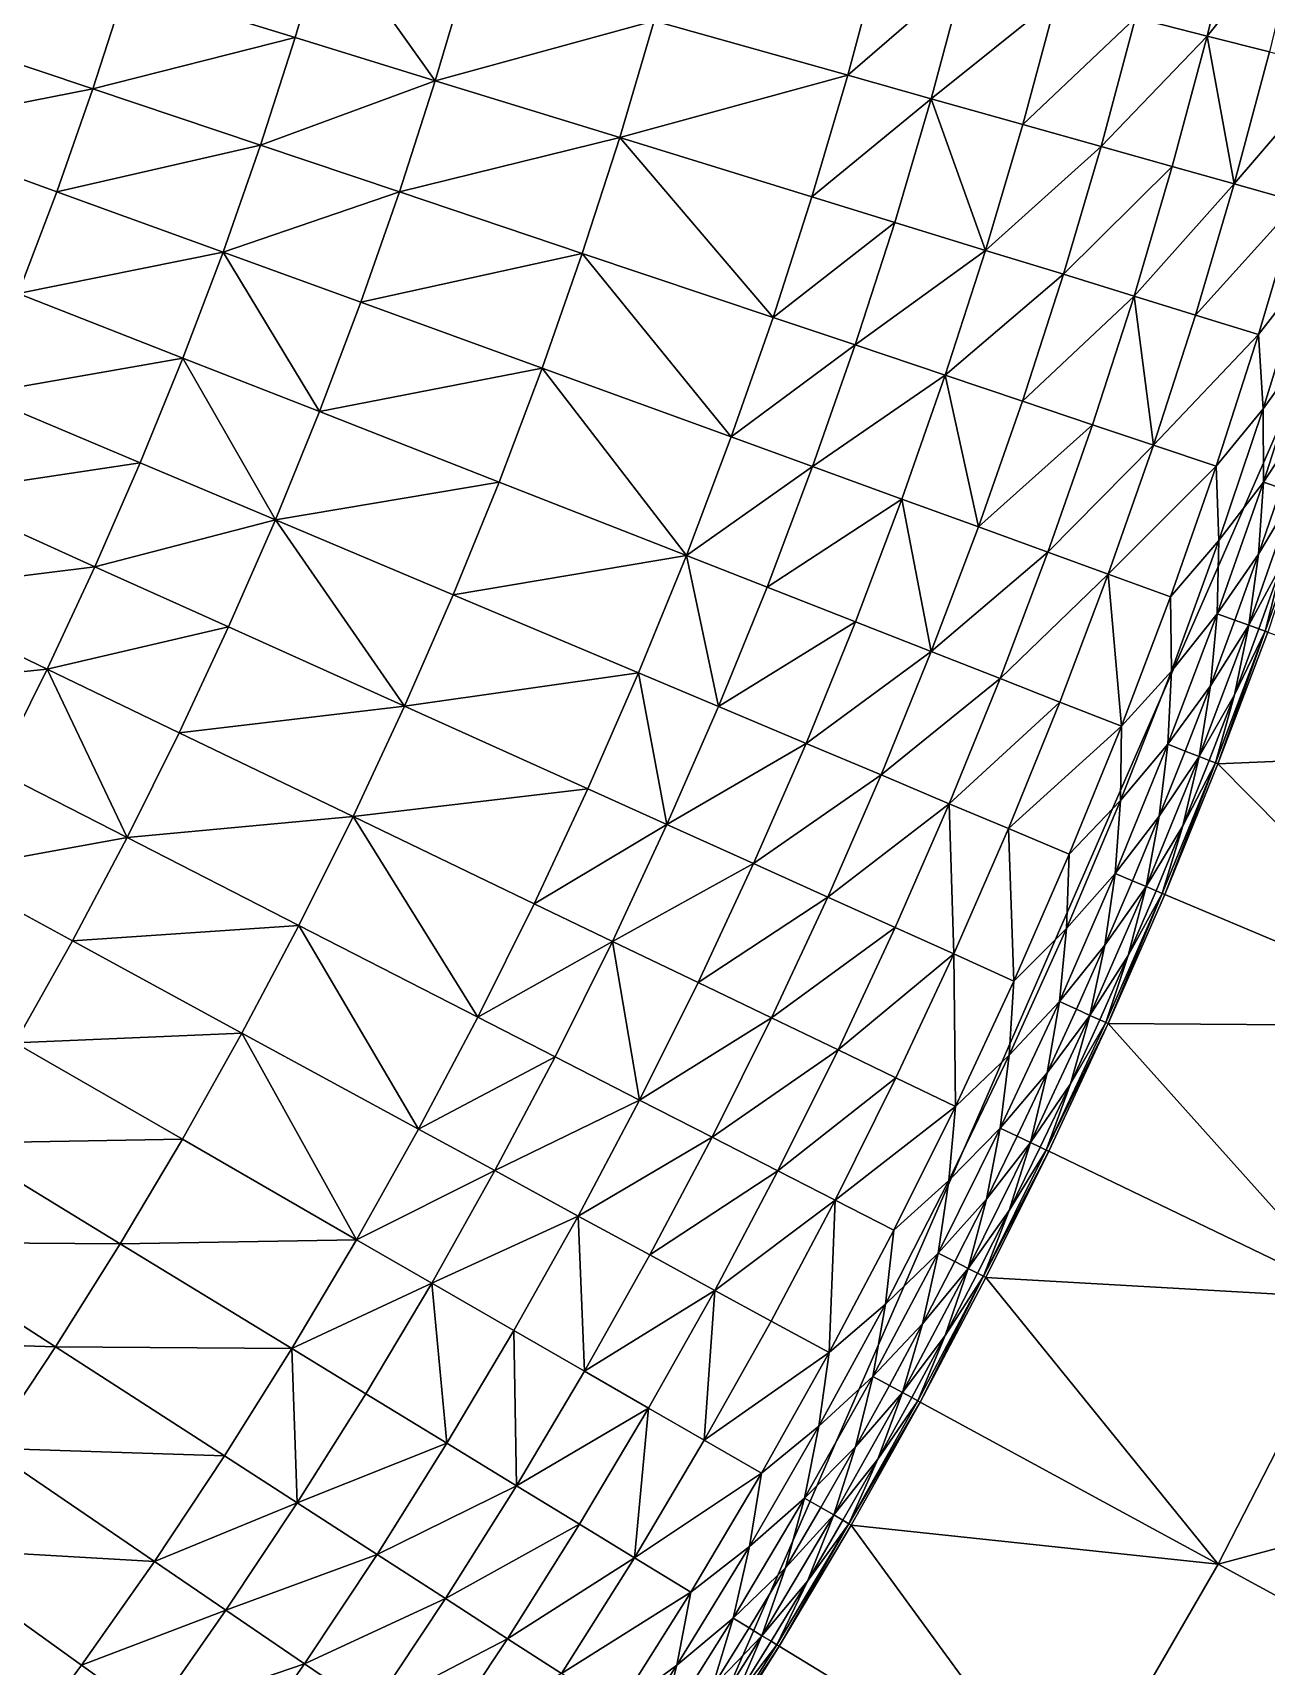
# Model space of a CAD drawing. Header units: millimetres. Extents: x -3250 to 5350, y -3250 to 3250.
# Drawn here: x 1803 to 2349, y -1313 to -590 of the extents above; entities that cross this region are included whole.
import ezdxf

# ---------------------------------------------------------------- set-up
doc = ezdxf.new("R2010")
doc.units = ezdxf.units.MM
doc.header["$MEASUREMENT"] = 0
doc.layers.add('MESH_3D', color=2, linetype='CONTINUOUS')

msp = doc.modelspace()

# ---------------------------------------------------------------- linework, layer by layer
at = {"layer": 'MESH_3D'}
for points in [[(2150.48, 2436.79, 32500), (-3128.53, 880.23, 32500), (-2326.57, -2269.27, 32500)], [(2150.48, 2436.79, 32500), (-2326.57, -2269.27, 32500), (3105.61, 957.95, 32500)], [(3105.61, 957.95, 32500), (-2326.57, -2269.27, 32500), (-1962.36, -2590.68, 32500)], [(3105.61, 957.95, 32500), (-1962.36, -2590.68, 32500), (-1625, -2814.58, 32500)], [(3105.61, 957.95, 32500), (-1625, -2814.58, 32500), (-723.19, -3168.52, 32500)], [(3105.61, 957.95, 32500), (-723.19, -3168.52, 32500), (1410.12, -2928.15, 32500)], [(3105.61, 957.95, 32500), (1410.12, -2928.15, 32500), (2382.42, -2210.56, 32500)], [(2336.54, -533.3, -355.73), (2322.52, -591.39, -355.73), (2290.83, -583.32, -406.77)], [(2364.23, -539.62, -303.82), (2322.52, -591.39, -355.73), (2336.54, -533.3, -355.73)], [(2364.23, -539.62, -303.82), (2350.04, -598.39, -303.82), (2322.52, -591.39, -355.73)], [(1933.5, -544, -744.25), (1919.34, -592.04, -744.25), (1844.62, -568.99, -794.3)], [(1981.26, -611.14, -698.41), (1919.34, -592.04, -744.25), (1933.5, -544, -744.25)], [(1995.88, -561.55, -698.41), (1981.26, -611.14, -698.41), (1933.5, -544, -744.25)], [(2178.12, -554.62, -547.31), (2163.62, -608.75, -547.31), (2077.99, -584.66, -630.5)], [(2215.25, -564.07, -506.08), (2163.62, -608.75, -547.31), (2178.12, -554.62, -547.31)], [(2077.99, -584.66, -630.5), (1981.26, -611.14, -698.41), (1995.88, -561.55, -698.41)], [(1844.62, -568.99, -794.3), (1829.86, -614.8, -794.3), (1753.67, -589.2, -840.76)], [(1919.34, -592.04, -744.25), (1829.86, -614.8, -794.3), (1844.62, -568.99, -794.3)], [(2215.25, -564.07, -506.08), (2200.5, -619.13, -506.08), (2163.62, -608.75, -547.31)], [(2255.95, -574.44, -455.71), (2200.5, -619.13, -506.08), (2215.25, -564.07, -506.08)], [(2255.95, -574.44, -455.71), (2240.93, -630.5, -455.71), (2200.5, -619.13, -506.08)], [(2290.83, -583.32, -406.77), (2240.93, -630.5, -455.71), (2255.95, -574.44, -455.71)], [(2077.99, -584.66, -630.5), (2062.77, -636.28, -630.5), (1981.26, -611.14, -698.41)], [(2163.62, -608.75, -547.31), (2062.77, -636.28, -630.5), (2077.99, -584.66, -630.5)], [(2290.83, -583.32, -406.77), (2275.57, -640.25, -406.77), (2240.93, -630.5, -455.71)], [(2322.52, -591.39, -355.73), (2275.57, -640.25, -406.77), (2290.83, -583.32, -406.77)], [(1829.86, -614.8, -794.3), (1738.43, -632.74, -840.76), (1753.67, -589.2, -840.76)], [(1919.34, -592.04, -744.25), (1903.98, -639.7, -744.25), (1829.86, -614.8, -794.3)], [(1981.26, -611.14, -698.41), (1903.98, -639.7, -744.25), (1919.34, -592.04, -744.25)], [(2322.52, -591.39, -355.73), (2307.05, -649.1, -355.73), (2275.57, -640.25, -406.77)], [(2334.39, -656.8, -303.82), (2307.05, -649.1, -355.73), (2322.52, -591.39, -355.73)], [(2350.04, -598.39, -303.82), (2334.39, -656.8, -303.82), (2322.52, -591.39, -355.73)], [(2378.33, -605.6, -238.11), (2334.39, -656.8, -303.82), (2350.04, -598.39, -303.82)], [(2378.33, -605.6, -238.11), (2362.5, -664.7, -238.11), (2334.39, -656.8, -303.82)], [(1981.26, -611.14, -698.41), (1965.41, -660.34, -698.41), (1903.98, -639.7, -744.25)], [(2062.77, -636.28, -630.5), (1965.41, -660.34, -698.41), (1981.26, -611.14, -698.41)], [(2163.62, -608.75, -547.31), (2147.77, -662.5, -547.31), (2062.77, -636.28, -630.5)], [(2200.5, -619.13, -506.08), (2147.77, -662.5, -547.31), (2163.62, -608.75, -547.31)], [(1829.86, -614.8, -794.3), (1813.96, -660.23, -794.3), (1738.43, -632.74, -840.76)], [(1903.98, -639.7, -744.25), (1813.96, -660.23, -794.3), (1829.86, -614.8, -794.3)], [(2200.5, -619.13, -506.08), (2184.38, -673.79, -506.08), (2147.77, -662.5, -547.31)], [(2224.52, -686.17, -455.71), (2184.38, -673.79, -506.08), (2200.5, -619.13, -506.08)], [(2240.93, -630.5, -455.71), (2224.52, -686.17, -455.71), (2200.5, -619.13, -506.08)], [(1813.96, -660.23, -794.3), (1796.94, -705.25, -794.3), (1738.43, -632.74, -840.76)], [(2275.57, -640.25, -406.77), (2224.52, -686.17, -455.71), (2240.93, -630.5, -455.71)], [(1903.98, -639.7, -744.25), (1887.44, -686.97, -744.25), (1813.96, -660.23, -794.3)], [(1965.41, -660.34, -698.41), (1887.44, -686.97, -744.25), (1903.98, -639.7, -744.25)], [(2062.77, -636.28, -630.5), (2046.26, -687.51, -630.5), (1965.41, -660.34, -698.41)], [(2130.58, -715.84, -547.31), (2046.26, -687.51, -630.5), (2062.77, -636.28, -630.5)], [(2147.77, -662.5, -547.31), (2130.58, -715.84, -547.31), (2062.77, -636.28, -630.5)], [(2275.57, -640.25, -406.77), (2258.9, -696.78, -406.77), (2224.52, -686.17, -455.71)], [(2307.05, -649.1, -355.73), (2258.9, -696.78, -406.77), (2275.57, -640.25, -406.77)], [(2307.05, -649.1, -355.73), (2290.15, -706.42, -355.73), (2258.9, -696.78, -406.77)], [(2334.39, -656.8, -303.82), (2290.15, -706.42, -355.73), (2307.05, -649.1, -355.73)], [(2334.39, -656.8, -303.82), (2317.29, -714.79, -303.82), (2290.15, -706.42, -355.73)], [(2362.5, -664.7, -238.11), (2317.29, -714.79, -303.82), (2334.39, -656.8, -303.82)], [(1887.44, -686.97, -744.25), (1796.94, -705.25, -794.3), (1813.96, -660.23, -794.3)], [(1965.41, -660.34, -698.41), (1948.34, -709.14, -698.41), (1887.44, -686.97, -744.25)], [(2046.26, -687.51, -630.5), (1948.34, -709.14, -698.41), (1965.41, -660.34, -698.41)], [(2184.38, -673.79, -506.08), (2130.58, -715.84, -547.31), (2147.77, -662.5, -547.31)], [(2362.5, -664.7, -238.11), (2345.19, -723.4, -238.11), (2317.29, -714.79, -303.82)], [(2365.38, -697.45, -205.25), (2345.19, -723.4, -238.11), (2362.5, -664.7, -238.11)], [(2184.38, -673.79, -506.08), (2166.91, -728.04, -506.08), (2130.58, -715.84, -547.31)], [(2224.52, -686.17, -455.71), (2166.91, -728.04, -506.08), (2184.38, -673.79, -506.08)], [(2224.52, -686.17, -455.71), (2206.72, -741.42, -455.71), (2166.91, -728.04, -506.08)], [(2258.9, -696.78, -406.77), (2206.72, -741.42, -455.71), (2224.52, -686.17, -455.71)], [(1887.44, -686.97, -744.25), (1869.73, -733.81, -744.25), (1796.94, -705.25, -794.3)], [(1930.05, -757.49, -698.41), (1869.73, -733.81, -744.25), (1887.44, -686.97, -744.25)], [(1948.34, -709.14, -698.41), (1930.05, -757.49, -698.41), (1887.44, -686.97, -744.25)], [(2046.26, -687.51, -630.5), (2028.49, -738.31, -630.5), (1948.34, -709.14, -698.41)], [(2112.08, -768.73, -547.31), (2028.49, -738.31, -630.5), (2046.26, -687.51, -630.5)], [(2130.58, -715.84, -547.31), (2112.08, -768.73, -547.31), (2046.26, -687.51, -630.5)], [(2258.9, -696.78, -406.77), (2240.83, -752.88, -406.77), (2206.72, -741.42, -455.71)], [(2290.15, -706.42, -355.73), (2240.83, -752.88, -406.77), (2258.9, -696.78, -406.77)], [(2365.38, -697.45, -205.25), (2347.26, -756.21, -205.25), (2345.19, -723.4, -238.11)], [(2365.38, -697.45, -205.25), (2366.25, -729.89, -171.85), (2347.26, -756.21, -205.25)], [(1869.73, -733.81, -744.25), (1778.8, -749.83, -794.3), (1796.94, -705.25, -794.3)], [(2290.15, -706.42, -355.73), (2271.83, -763.29, -355.73), (2240.83, -752.88, -406.77)], [(2298.75, -772.34, -303.82), (2271.83, -763.29, -355.73), (2290.15, -706.42, -355.73)], [(2317.29, -714.79, -303.82), (2298.75, -772.34, -303.82), (2290.15, -706.42, -355.73)], [(2028.49, -738.31, -630.5), (1930.05, -757.49, -698.41), (1948.34, -709.14, -698.41)], [(2345.19, -723.4, -238.11), (2298.75, -772.34, -303.82), (2317.29, -714.79, -303.82)], [(2166.91, -728.04, -506.08), (2112.08, -768.73, -547.31), (2130.58, -715.84, -547.31)], [(2166.91, -728.04, -506.08), (2148.08, -781.84, -506.08), (2112.08, -768.73, -547.31)], [(2206.72, -741.42, -455.71), (2148.08, -781.84, -506.08), (2166.91, -728.04, -506.08)], [(2345.19, -723.4, -238.11), (2326.43, -781.64, -238.11), (2298.75, -772.34, -303.82)], [(2347.26, -756.21, -205.25), (2326.43, -781.64, -238.11), (2345.19, -723.4, -238.11)], [(1869.73, -733.81, -744.25), (1850.85, -780.2, -744.25), (1778.8, -749.83, -794.3)], [(1910.57, -805.37, -698.41), (1850.85, -780.2, -744.25), (1869.73, -733.81, -744.25)], [(1930.05, -757.49, -698.41), (1910.57, -805.37, -698.41), (1869.73, -733.81, -744.25)], [(2347.26, -756.21, -205.25), (2366.25, -729.89, -171.85), (2347.31, -788.66, -171.85)], [(2364.86, -761.87, -138.74), (2347.31, -788.66, -171.85), (2366.25, -729.89, -171.85)], [(2028.49, -738.31, -630.5), (2009.45, -788.65, -630.5), (1930.05, -757.49, -698.41)], [(2092.25, -821.15, -547.31), (2009.45, -788.65, -630.5), (2028.49, -738.31, -630.5)], [(2112.08, -768.73, -547.31), (2092.25, -821.15, -547.31), (2028.49, -738.31, -630.5)], [(2206.72, -741.42, -455.71), (2187.55, -796.2, -455.71), (2148.08, -781.84, -506.08)], [(2221.36, -808.51, -406.77), (2187.55, -796.2, -455.71), (2206.72, -741.42, -455.71)], [(2240.83, -752.88, -406.77), (2221.36, -808.51, -406.77), (2206.72, -741.42, -455.71)], [(1850.85, -780.2, -744.25), (1759.55, -793.94, -794.3), (1778.8, -749.83, -794.3)], [(2009.45, -788.65, -630.5), (1910.57, -805.37, -698.41), (1930.05, -757.49, -698.41)], [(2271.83, -763.29, -355.73), (2221.36, -808.51, -406.77), (2240.83, -752.88, -406.77)], [(2347.26, -756.21, -205.25), (2327.68, -814.49, -205.25), (2326.43, -781.64, -238.11)], [(2347.26, -756.21, -205.25), (2347.31, -788.66, -171.85), (2327.68, -814.49, -205.25)], [(2271.83, -763.29, -355.73), (2252.09, -819.7, -355.73), (2221.36, -808.51, -406.77)], [(2298.75, -772.34, -303.82), (2252.09, -819.7, -355.73), (2271.83, -763.29, -355.73)], [(2364.86, -761.87, -138.74), (2355.18, -791.3, -138.74), (2347.31, -788.66, -171.85)], [(2148.08, -781.84, -506.08), (2092.25, -821.15, -547.31), (2112.08, -768.73, -547.31)], [(2298.75, -772.34, -303.82), (2278.78, -829.41, -303.82), (2252.09, -819.7, -355.73)], [(2326.43, -781.64, -238.11), (2278.78, -829.41, -303.82), (2298.75, -772.34, -303.82)], [(1850.85, -780.2, -744.25), (1830.82, -826.1, -744.25), (1759.55, -793.94, -794.3)], [(1910.57, -805.37, -698.41), (1830.82, -826.1, -744.25), (1850.85, -780.2, -744.25)], [(2148.08, -781.84, -506.08), (2127.92, -835.15, -506.08), (2092.25, -821.15, -547.31)], [(2187.55, -796.2, -455.71), (2127.92, -835.15, -506.08), (2148.08, -781.84, -506.08)], [(2326.43, -781.64, -238.11), (2306.22, -839.39, -238.11), (2278.78, -829.41, -303.82)], [(2327.68, -814.49, -205.25), (2306.22, -839.39, -238.11), (2326.43, -781.64, -238.11)], [(1830.82, -826.1, -744.25), (1739.21, -837.56, -794.3), (1759.55, -793.94, -794.3)], [(2009.45, -788.65, -630.5), (1989.16, -838.5, -630.5), (1910.57, -805.37, -698.41)], [(2092.25, -821.15, -547.31), (1989.16, -838.5, -630.5), (2009.45, -788.65, -630.5)], [(2327.68, -814.49, -205.25), (2347.31, -788.66, -171.85), (2326.92, -846.93, -171.85)], [(2345.13, -820.6, -138.74), (2326.92, -846.93, -171.85), (2347.31, -788.66, -171.85)], [(2345.13, -820.6, -138.74), (2361.4, -793.39, -105.25), (2340.89, -852.01, -105.25)], [(2355.8, -824.33, -71.93), (2340.89, -852.01, -105.25), (2361.4, -793.39, -105.25)], [(2355.18, -791.3, -138.74), (2345.13, -820.6, -138.74), (2347.31, -788.66, -171.85)], [(2355.18, -791.3, -138.74), (2361.4, -793.39, -105.25), (2345.13, -820.6, -138.74)], [(2187.55, -796.2, -455.71), (2167.02, -850.49, -455.71), (2127.92, -835.15, -506.08)], [(2200.52, -863.64, -406.77), (2167.02, -850.49, -455.71), (2187.55, -796.2, -455.71)], [(2221.36, -808.51, -406.77), (2200.52, -863.64, -406.77), (2187.55, -796.2, -455.71)], [(2368.7, -795.84, -38.42), (2349.23, -855.05), (2348.12, -854.65, -38.42)], [(2355.8, -824.33, -71.93), (2368.7, -795.84, -38.42), (2348.12, -854.65, -38.42)], [(1910.57, -805.37, -698.41), (1889.89, -852.75, -698.41), (1830.82, -826.1, -744.25)], [(1967.64, -887.83, -630.5), (1889.89, -852.75, -698.41), (1910.57, -805.37, -698.41)], [(1989.16, -838.5, -630.5), (1967.64, -887.83, -630.5), (1910.57, -805.37, -698.41)], [(2252.09, -819.7, -355.73), (2200.52, -863.64, -406.77), (2221.36, -808.51, -406.77)], [(2327.68, -814.49, -205.25), (2306.65, -872.27, -205.25), (2306.22, -839.39, -238.11)], [(2327.68, -814.49, -205.25), (2326.92, -846.93, -171.85), (2306.65, -872.27, -205.25)], [(2092.25, -821.15, -547.31), (2071.13, -873.06, -547.31), (1989.16, -838.5, -630.5)], [(2106.44, -887.94, -506.08), (2071.13, -873.06, -547.31), (2092.25, -821.15, -547.31)], [(2127.92, -835.15, -506.08), (2106.44, -887.94, -506.08), (2092.25, -821.15, -547.31)], [(2252.09, -819.7, -355.73), (2230.96, -875.59, -355.73), (2200.52, -863.64, -406.77)], [(2278.78, -829.41, -303.82), (2230.96, -875.59, -355.73), (2252.09, -819.7, -355.73)], [(2345.13, -820.6, -138.74), (2334.72, -849.77, -138.74), (2326.92, -846.93, -171.85)], [(2345.13, -820.6, -138.74), (2340.89, -852.01, -105.25), (2334.72, -849.77, -138.74)], [(1830.82, -826.1, -744.25), (1809.66, -871.49, -744.25), (1739.21, -837.56, -794.3)], [(1889.89, -852.75, -698.41), (1809.66, -871.49, -744.25), (1830.82, -826.1, -744.25)], [(2278.78, -829.41, -303.82), (2257.4, -885.96, -303.82), (2230.96, -875.59, -355.73)], [(2284.57, -896.63, -238.11), (2257.4, -885.96, -303.82), (2278.78, -829.41, -303.82)], [(2306.22, -839.39, -238.11), (2284.57, -896.63, -238.11), (2278.78, -829.41, -303.82)], [(2355.8, -824.33, -71.93), (2345.34, -853.63, -71.93), (2340.89, -852.01, -105.25)], [(2355.8, -824.33, -71.93), (2348.12, -854.65, -38.42), (2345.34, -853.63, -71.93)], [(1809.66, -871.49, -744.25), (1717.79, -880.66, -794.3), (1739.21, -837.56, -794.3)], [(2167.02, -850.49, -455.71), (2106.44, -887.94, -506.08), (2127.92, -835.15, -506.08)], [(2071.13, -873.06, -547.31), (1967.64, -887.83, -630.5), (1989.16, -838.5, -630.5)], [(2306.65, -872.27, -205.25), (2284.57, -896.63, -238.11), (2306.22, -839.39, -238.11)], [(2167.02, -850.49, -455.71), (2145.14, -904.25, -455.71), (2106.44, -887.94, -506.08)], [(2200.52, -863.64, -406.77), (2145.14, -904.25, -455.71), (2167.02, -850.49, -455.71)], [(2306.65, -872.27, -205.25), (2326.92, -846.93, -171.85), (2305.09, -904.68, -171.85)], [(2323.94, -878.81, -138.74), (2305.09, -904.68, -171.85), (2326.92, -846.93, -171.85)], [(2323.94, -878.81, -138.74), (2340.89, -852.01, -105.25), (2318.92, -910.11, -105.25)], [(2334.51, -882.8, -71.93), (2318.92, -910.11, -105.25), (2340.89, -852.01, -105.25)], [(2334.72, -849.77, -138.74), (2323.94, -878.81, -138.74), (2326.92, -846.93, -171.85)], [(2334.72, -849.77, -138.74), (2340.89, -852.01, -105.25), (2323.94, -878.81, -138.74)], [(2345.34, -853.63, -71.93), (2334.51, -882.8, -71.93), (2340.89, -852.01, -105.25)], [(1889.89, -852.75, -698.41), (1868.05, -899.6, -698.41), (1809.66, -871.49, -744.25)], [(1967.64, -887.83, -630.5), (1868.05, -899.6, -698.41), (1889.89, -852.75, -698.41)], [(2348.12, -854.65, -38.42), (2327.18, -913.35), (2326.09, -912.92, -38.42)], [(2334.51, -882.8, -71.93), (2348.12, -854.65, -38.42), (2326.09, -912.92, -38.42)], [(2348.12, -854.65, -38.42), (2349.23, -855.05), (2327.18, -913.35)], [(2349.23, -855.05, 24000), (2327.18, -913.35, 24000), (2327.18, -913.35)], [(2349.23, -855.05, 24000), (2327.18, -913.35), (2349.23, -855.05)], [(2490.19, -906.35, 24200), (2327.18, -913.35, 24000), (2349.23, -855.05, 24000)], [(2345.34, -853.63, -71.93), (2348.12, -854.65, -38.42), (2334.51, -882.8, -71.93)], [(2200.52, -863.64, -406.77), (2178.3, -918.23, -406.77), (2145.14, -904.25, -455.71)], [(2230.96, -875.59, -355.73), (2178.3, -918.23, -406.77), (2200.52, -863.64, -406.77)], [(1809.66, -871.49, -744.25), (1787.37, -916.33, -744.25), (1717.79, -880.66, -794.3)], [(1845.04, -945.9, -698.41), (1787.37, -916.33, -744.25), (1809.66, -871.49, -744.25)], [(1868.05, -899.6, -698.41), (1845.04, -945.9, -698.41), (1809.66, -871.49, -744.25)], [(2071.13, -873.06, -547.31), (2048.72, -924.42, -547.31), (1967.64, -887.83, -630.5)], [(2083.65, -940.18, -506.08), (2048.72, -924.42, -547.31), (2071.13, -873.06, -547.31)], [(2106.44, -887.94, -506.08), (2083.65, -940.18, -506.08), (2071.13, -873.06, -547.31)], [(2306.65, -872.27, -205.25), (2284.19, -929.5, -205.25), (2284.57, -896.63, -238.11)], [(2306.65, -872.27, -205.25), (2305.09, -904.68, -171.85), (2284.19, -929.5, -205.25)], [(2230.96, -875.59, -355.73), (2208.44, -930.93, -355.73), (2178.3, -918.23, -406.77)], [(2257.4, -885.96, -303.82), (2208.44, -930.93, -355.73), (2230.96, -875.59, -355.73)], [(2323.94, -878.81, -138.74), (2312.8, -907.71, -138.74), (2305.09, -904.68, -171.85)], [(2323.94, -878.81, -138.74), (2318.92, -910.11, -105.25), (2312.8, -907.71, -138.74)], [(1967.64, -887.83, -630.5), (1944.9, -936.61, -630.5), (1868.05, -899.6, -698.41)], [(2048.72, -924.42, -547.31), (1944.9, -936.61, -630.5), (1967.64, -887.83, -630.5)], [(2145.14, -904.25, -455.71), (2083.65, -940.18, -506.08), (2106.44, -887.94, -506.08)], [(2257.4, -885.96, -303.82), (2234.61, -941.97, -303.82), (2208.44, -930.93, -355.73)], [(2284.57, -896.63, -238.11), (2234.61, -941.97, -303.82), (2257.4, -885.96, -303.82)], [(2334.51, -882.8, -71.93), (2323.33, -911.84, -71.93), (2318.92, -910.11, -105.25)], [(2334.51, -882.8, -71.93), (2326.09, -912.92, -38.42), (2323.33, -911.84, -71.93)], [(1944.9, -936.61, -630.5), (1845.04, -945.9, -698.41), (1868.05, -899.6, -698.41)], [(2284.57, -896.63, -238.11), (2261.51, -953.31, -238.11), (2234.61, -941.97, -303.82)], [(2284.19, -929.5, -205.25), (2261.51, -953.31, -238.11), (2284.57, -896.63, -238.11)], [(2145.14, -904.25, -455.71), (2121.93, -957.45, -455.71), (2083.65, -940.18, -506.08)], [(2178.3, -918.23, -406.77), (2121.93, -957.45, -455.71), (2145.14, -904.25, -455.71)], [(2284.19, -929.5, -205.25), (2305.09, -904.68, -171.85), (2281.81, -961.87, -171.85)], [(2301.31, -936.47, -138.74), (2281.81, -961.87, -171.85), (2305.09, -904.68, -171.85)], [(2301.31, -936.47, -138.74), (2318.92, -910.11, -105.25), (2295.51, -967.64, -105.25)], [(2311.78, -940.73, -71.93), (2295.51, -967.64, -105.25), (2318.92, -910.11, -105.25)], [(2312.8, -907.71, -138.74), (2301.31, -936.47, -138.74), (2305.09, -904.68, -171.85)], [(2312.8, -907.71, -138.74), (2318.92, -910.11, -105.25), (2301.31, -936.47, -138.74)], [(2323.33, -911.84, -71.93), (2311.78, -940.73, -71.93), (2318.92, -910.11, -105.25)], [(2490.19, -906.35, 24200), (2441.91, -1029.35, 24200), (2327.18, -913.35, 24000)], [(1845.04, -945.9, -698.41), (1763.97, -960.61, -744.25), (1787.37, -916.33, -744.25)], [(2326.09, -912.92, -38.42), (2303.69, -971.09), (2302.6, -970.63, -38.42)], [(2311.78, -940.73, -71.93), (2326.09, -912.92, -38.42), (2302.6, -970.63, -38.42)], [(2326.09, -912.92, -38.42), (2327.18, -913.35), (2303.69, -971.09)], [(2327.18, -913.35, 24000), (2303.69, -971.09, 24000), (2303.69, -971.09)], [(2327.18, -913.35, 24000), (2303.69, -971.09), (2327.18, -913.35)], [(2441.91, -1029.35, 24200), (2303.69, -971.09, 24000), (2327.18, -913.35, 24000)], [(2323.33, -911.84, -71.93), (2326.09, -912.92, -38.42), (2311.78, -940.73, -71.93)], [(2048.72, -924.42, -547.31), (2025.04, -975.21, -547.31), (1944.9, -936.61, -630.5)], [(2083.65, -940.18, -506.08), (2025.04, -975.21, -547.31), (2048.72, -924.42, -547.31)], [(2178.3, -918.23, -406.77), (2154.73, -972.25, -406.77), (2121.93, -957.45, -455.71)], [(2208.44, -930.93, -355.73), (2154.73, -972.25, -406.77), (2178.3, -918.23, -406.77)], [(2208.44, -930.93, -355.73), (2184.54, -985.7, -355.73), (2154.73, -972.25, -406.77)], [(2210.43, -997.38, -303.82), (2184.54, -985.7, -355.73), (2208.44, -930.93, -355.73)], [(2234.61, -941.97, -303.82), (2210.43, -997.38, -303.82), (2208.44, -930.93, -355.73)], [(2284.19, -929.5, -205.25), (2281.81, -961.87, -171.85), (2260.3, -986.16, -205.25)], [(2284.19, -929.5, -205.25), (2260.3, -986.16, -205.25), (2261.51, -953.31, -238.11)], [(1944.9, -936.61, -630.5), (1920.94, -984.81, -630.5), (1845.04, -945.9, -698.41)], [(2000.1, -1025.39, -547.31), (1920.94, -984.81, -630.5), (1944.9, -936.61, -630.5)], [(2025.04, -975.21, -547.31), (2000.1, -1025.39, -547.31), (1944.9, -936.61, -630.5)], [(2301.31, -936.47, -138.74), (2289.46, -965.09, -138.74), (2281.81, -961.87, -171.85)], [(2301.31, -936.47, -138.74), (2295.51, -967.64, -105.25), (2289.46, -965.09, -138.74)], [(1845.04, -945.9, -698.41), (1820.88, -991.6, -698.41), (1763.97, -960.61, -744.25)], [(1920.94, -984.81, -630.5), (1820.88, -991.6, -698.41), (1845.04, -945.9, -698.41)], [(2083.65, -940.18, -506.08), (2059.56, -991.83, -506.08), (2025.04, -975.21, -547.31)], [(2121.93, -957.45, -455.71), (2059.56, -991.83, -506.08), (2083.65, -940.18, -506.08)], [(2237.04, -1009.39, -238.11), (2210.43, -997.38, -303.82), (2234.61, -941.97, -303.82)], [(2261.51, -953.31, -238.11), (2237.04, -1009.39, -238.11), (2234.61, -941.97, -303.82)], [(2311.78, -940.73, -71.93), (2299.87, -969.48, -71.93), (2295.51, -967.64, -105.25)], [(2311.78, -940.73, -71.93), (2302.6, -970.63, -38.42), (2299.87, -969.48, -71.93)], [(2260.3, -986.16, -205.25), (2237.04, -1009.39, -238.11), (2261.51, -953.31, -238.11)], [(1820.88, -991.6, -698.41), (1795.6, -1036.69, -698.41), (1763.97, -960.61, -744.25)], [(2121.93, -957.45, -455.71), (2097.4, -1010.06, -455.71), (2059.56, -991.83, -506.08)], [(2154.73, -972.25, -406.77), (2097.4, -1010.06, -455.71), (2121.93, -957.45, -455.71)], [(2260.3, -986.16, -205.25), (2281.81, -961.87, -171.85), (2257.13, -1018.45, -171.85)], [(2277.25, -993.55, -138.74), (2257.13, -1018.45, -171.85), (2281.81, -961.87, -171.85)], [(2277.25, -993.55, -138.74), (2295.51, -967.64, -105.25), (2270.67, -1024.57, -105.25)], [(2287.61, -998.07, -71.93), (2270.67, -1024.57, -105.25), (2295.51, -967.64, -105.25)], [(2289.46, -965.09, -138.74), (2277.25, -993.55, -138.74), (2281.81, -961.87, -171.85)], [(2289.46, -965.09, -138.74), (2295.51, -967.64, -105.25), (2277.25, -993.55, -138.74)], [(2299.87, -969.48, -71.93), (2287.61, -998.07, -71.93), (2295.51, -967.64, -105.25)], [(2059.56, -991.83, -506.08), (2000.1, -1025.39, -547.31), (2025.04, -975.21, -547.31)], [(2154.73, -972.25, -406.77), (2129.82, -1025.67, -406.77), (2097.4, -1010.06, -455.71)], [(2184.54, -985.7, -355.73), (2129.82, -1025.67, -406.77), (2154.73, -972.25, -406.77)], [(2302.6, -970.63, -38.42), (2278.76, -1028.22), (2277.69, -1027.73, -38.42)], [(2287.61, -998.07, -71.93), (2302.6, -970.63, -38.42), (2277.69, -1027.73, -38.42)], [(2302.6, -970.63, -38.42), (2303.69, -971.09), (2278.76, -1028.22)], [(2303.69, -971.09, 24000), (2278.76, -1028.22, 24000), (2278.76, -1028.22)], [(2303.69, -971.09, 24000), (2278.76, -1028.22), (2303.69, -971.09)], [(2441.91, -1029.35, 24200), (2278.76, -1028.22, 24000), (2303.69, -971.09, 24000)], [(2299.87, -969.48, -71.93), (2302.6, -970.63, -38.42), (2287.61, -998.07, -71.93)], [(1920.94, -984.81, -630.5), (1895.79, -1032.39, -630.5), (1820.88, -991.6, -698.41)], [(1973.91, -1074.94, -547.31), (1895.79, -1032.39, -630.5), (1920.94, -984.81, -630.5)], [(2000.1, -1025.39, -547.31), (1973.91, -1074.94, -547.31), (1920.94, -984.81, -630.5)], [(2184.54, -985.7, -355.73), (2159.29, -1039.86, -355.73), (2129.82, -1025.67, -406.77)], [(2210.43, -997.38, -303.82), (2159.29, -1039.86, -355.73), (2184.54, -985.7, -355.73)], [(2260.3, -986.16, -205.25), (2235.02, -1042.2, -205.25), (2237.04, -1009.39, -238.11)], [(2260.3, -986.16, -205.25), (2257.13, -1018.45, -171.85), (2235.02, -1042.2, -205.25)], [(1895.79, -1032.39, -630.5), (1795.6, -1036.69, -698.41), (1820.88, -991.6, -698.41)], [(2059.56, -991.83, -506.08), (2034.2, -1042.87, -506.08), (2000.1, -1025.39, -547.31)], [(2071.57, -1062.03, -455.71), (2034.2, -1042.87, -506.08), (2059.56, -991.83, -506.08)], [(2097.4, -1010.06, -455.71), (2071.57, -1062.03, -455.71), (2059.56, -991.83, -506.08)], [(2277.25, -993.55, -138.74), (2264.68, -1021.86, -138.74), (2257.13, -1018.45, -171.85)], [(2277.25, -993.55, -138.74), (2270.67, -1024.57, -105.25), (2264.68, -1021.86, -138.74)], [(2210.43, -997.38, -303.82), (2184.88, -1052.18, -303.82), (2159.29, -1039.86, -355.73)], [(2211.18, -1064.85, -238.11), (2184.88, -1052.18, -303.82), (2210.43, -997.38, -303.82)], [(2237.04, -1009.39, -238.11), (2211.18, -1064.85, -238.11), (2210.43, -997.38, -303.82)], [(2287.61, -998.07, -71.93), (2274.99, -1026.51, -71.93), (2270.67, -1024.57, -105.25)], [(2287.61, -998.07, -71.93), (2277.69, -1027.73, -38.42), (2274.99, -1026.51, -71.93)], [(2129.82, -1025.67, -406.77), (2071.57, -1062.03, -455.71), (2097.4, -1010.06, -455.71)], [(2235.02, -1042.2, -205.25), (2211.18, -1064.85, -238.11), (2237.04, -1009.39, -238.11)], [(2235.02, -1042.2, -205.25), (2257.13, -1018.45, -171.85), (2231.03, -1074.41, -171.85)], [(2251.77, -1050.02, -138.74), (2231.03, -1074.41, -171.85), (2257.13, -1018.45, -171.85)], [(2264.68, -1021.86, -138.74), (2251.77, -1050.02, -138.74), (2257.13, -1018.45, -171.85)], [(2034.2, -1042.87, -506.08), (1973.91, -1074.94, -547.31), (2000.1, -1025.39, -547.31)], [(2129.82, -1025.67, -406.77), (2103.59, -1078.45, -406.77), (2071.57, -1062.03, -455.71)], [(2159.29, -1039.86, -355.73), (2103.59, -1078.45, -406.77), (2129.82, -1025.67, -406.77)], [(2251.77, -1050.02, -138.74), (2270.67, -1024.57, -105.25), (2244.42, -1080.86, -105.25)], [(2262.01, -1054.79, -71.93), (2244.42, -1080.86, -105.25), (2270.67, -1024.57, -105.25)], [(2264.68, -1021.86, -138.74), (2270.67, -1024.57, -105.25), (2251.77, -1050.02, -138.74)], [(2274.99, -1026.51, -71.93), (2262.01, -1054.79, -71.93), (2270.67, -1024.57, -105.25)], [(1895.79, -1032.39, -630.5), (1869.46, -1079.34, -630.5), (1795.6, -1036.69, -698.41)], [(1946.5, -1123.81, -547.31), (1869.46, -1079.34, -630.5), (1895.79, -1032.39, -630.5)], [(1973.91, -1074.94, -547.31), (1946.5, -1123.81, -547.31), (1895.79, -1032.39, -630.5)], [(2277.69, -1027.73, -38.42), (2278.76, -1028.22), (2251.36, -1084.2, -38.42)], [(2262.01, -1054.79, -71.93), (2277.69, -1027.73, -38.42), (2251.36, -1084.2, -38.42)], [(2251.36, -1084.2, -38.42), (2278.76, -1028.22), (2252.42, -1084.71)], [(2278.76, -1028.22, 24000), (2252.42, -1084.71, 24000), (2252.42, -1084.71)], [(2278.76, -1028.22, 24000), (2252.42, -1084.71), (2278.76, -1028.22)], [(2387.57, -1149.79, 24200), (2252.42, -1084.71, 24000), (2278.76, -1028.22, 24000)], [(2274.99, -1026.51, -71.93), (2277.69, -1027.73, -38.42), (2262.01, -1054.79, -71.93)], [(2441.91, -1029.35, 24200), (2387.57, -1149.79, 24200), (2278.76, -1028.22, 24000)], [(1869.46, -1079.34, -630.5), (1769.19, -1081.13, -698.41), (1795.6, -1036.69, -698.41)], [(2159.29, -1039.86, -355.73), (2132.69, -1093.37, -355.73), (2103.59, -1078.45, -406.77)], [(2184.88, -1052.18, -303.82), (2132.69, -1093.37, -355.73), (2159.29, -1039.86, -355.73)], [(2034.2, -1042.87, -506.08), (2007.56, -1093.26, -506.08), (1973.91, -1074.94, -547.31)], [(2071.57, -1062.03, -455.71), (2007.56, -1093.26, -506.08), (2034.2, -1042.87, -506.08)], [(2235.02, -1042.2, -205.25), (2208.34, -1097.6, -205.25), (2211.18, -1064.85, -238.11)], [(2235.02, -1042.2, -205.25), (2231.03, -1074.41, -171.85), (2208.34, -1097.6, -205.25)], [(2184.88, -1052.18, -303.82), (2157.97, -1106.32, -303.82), (2132.69, -1093.37, -355.73)], [(2211.18, -1064.85, -238.11), (2157.97, -1106.32, -303.82), (2184.88, -1052.18, -303.82)], [(2251.77, -1050.02, -138.74), (2238.5, -1078.01, -138.74), (2231.03, -1074.41, -171.85)], [(2251.77, -1050.02, -138.74), (2244.42, -1080.86, -105.25), (2238.5, -1078.01, -138.74)], [(2262.01, -1054.79, -71.93), (2248.69, -1082.91, -71.93), (2244.42, -1080.86, -105.25)], [(2262.01, -1054.79, -71.93), (2251.36, -1084.2, -38.42), (2248.69, -1082.91, -71.93)], [(2071.57, -1062.03, -455.71), (2044.45, -1113.35, -455.71), (2007.56, -1093.26, -506.08)], [(2103.59, -1078.45, -406.77), (2044.45, -1113.35, -455.71), (2071.57, -1062.03, -455.71)], [(2211.18, -1064.85, -238.11), (2183.95, -1119.64, -238.11), (2157.97, -1106.32, -303.82)], [(2208.34, -1097.6, -205.25), (2183.95, -1119.64, -238.11), (2211.18, -1064.85, -238.11)], [(2007.56, -1093.26, -506.08), (1946.5, -1123.81, -547.31), (1973.91, -1074.94, -547.31)], [(2208.34, -1097.6, -205.25), (2231.03, -1074.41, -171.85), (2203.55, -1129.7, -171.85)], [(2224.89, -1105.83, -138.74), (2203.55, -1129.7, -171.85), (2231.03, -1074.41, -171.85)], [(2238.5, -1078.01, -138.74), (2224.89, -1105.83, -138.74), (2231.03, -1074.41, -171.85)], [(1841.97, -1125.61, -630.5), (1741.69, -1124.9, -698.41), (1769.19, -1081.13, -698.41)], [(1869.46, -1079.34, -630.5), (1841.97, -1125.61, -630.5), (1769.19, -1081.13, -698.41)], [(1946.5, -1123.81, -547.31), (1841.97, -1125.61, -630.5), (1869.46, -1079.34, -630.5)], [(2103.59, -1078.45, -406.77), (2076.05, -1130.56, -406.77), (2044.45, -1113.35, -455.71)], [(2132.69, -1093.37, -355.73), (2076.05, -1130.56, -406.77), (2103.59, -1078.45, -406.77)], [(2224.89, -1105.83, -138.74), (2244.42, -1080.86, -105.25), (2216.78, -1136.48, -105.25)], [(2235.01, -1110.86, -71.93), (2216.78, -1136.48, -105.25), (2244.42, -1080.86, -105.25)], [(2238.5, -1078.01, -138.74), (2244.42, -1080.86, -105.25), (2224.89, -1105.83, -138.74)], [(2248.69, -1082.91, -71.93), (2235.01, -1110.86, -71.93), (2244.42, -1080.86, -105.25)], [(2248.69, -1082.91, -71.93), (2251.36, -1084.2, -38.42), (2235.01, -1110.86, -71.93)], [(2251.36, -1084.2, -38.42), (2252.42, -1084.71), (2223.63, -1139.99, -38.42)], [(2235.01, -1110.86, -71.93), (2251.36, -1084.2, -38.42), (2223.63, -1139.99, -38.42)], [(2223.63, -1139.99, -38.42), (2252.42, -1084.71), (2224.68, -1140.53)], [(2224.68, -1140.53, 24000), (2224.68, -1140.53), (2252.42, -1084.71)], [(2252.42, -1084.71, 24000), (2224.68, -1140.53, 24000), (2252.42, -1084.71)], [(2387.57, -1149.79, 24200), (2224.68, -1140.53, 24000), (2252.42, -1084.71, 24000)], [(2007.56, -1093.26, -506.08), (1979.68, -1142.97, -506.08), (1946.5, -1123.81, -547.31)], [(2044.45, -1113.35, -455.71), (1979.68, -1142.97, -506.08), (2007.56, -1093.26, -506.08)], [(2132.69, -1093.37, -355.73), (2104.77, -1146.2, -355.73), (2076.05, -1130.56, -406.77)], [(2157.97, -1106.32, -303.82), (2104.77, -1146.2, -355.73), (2132.69, -1093.37, -355.73)], [(2208.34, -1097.6, -205.25), (2180.29, -1152.32, -205.25), (2183.95, -1119.64, -238.11)], [(2208.34, -1097.6, -205.25), (2203.55, -1129.7, -171.85), (2180.29, -1152.32, -205.25)], [(2157.97, -1106.32, -303.82), (2129.71, -1159.78, -303.82), (2104.77, -1146.2, -355.73)], [(2155.35, -1173.74, -238.11), (2129.71, -1159.78, -303.82), (2157.97, -1106.32, -303.82)], [(2183.95, -1119.64, -238.11), (2155.35, -1173.74, -238.11), (2157.97, -1106.32, -303.82)], [(2224.89, -1105.83, -138.74), (2210.93, -1133.48, -138.74), (2203.55, -1129.7, -171.85)], [(2224.89, -1105.83, -138.74), (2216.78, -1136.48, -105.25), (2210.93, -1133.48, -138.74)], [(2235.01, -1110.86, -71.93), (2220.99, -1138.64, -71.93), (2216.78, -1136.48, -105.25)], [(2235.01, -1110.86, -71.93), (2223.63, -1139.99, -38.42), (2220.99, -1138.64, -71.93)], [(2044.45, -1113.35, -455.71), (2016.05, -1163.97, -455.71), (1979.68, -1142.97, -506.08)], [(2047.22, -1181.96, -406.77), (2016.05, -1163.97, -455.71), (2044.45, -1113.35, -455.71)], [(2076.05, -1130.56, -406.77), (2047.22, -1181.96, -406.77), (2044.45, -1113.35, -455.71)], [(2180.29, -1152.32, -205.25), (2155.35, -1173.74, -238.11), (2183.95, -1119.64, -238.11)], [(1813.34, -1171.18, -630.5), (1713.1, -1167.97, -698.41), (1741.69, -1124.9, -698.41)], [(1841.97, -1125.61, -630.5), (1813.34, -1171.18, -630.5), (1741.69, -1124.9, -698.41)], [(1917.88, -1171.99, -547.31), (1813.34, -1171.18, -630.5), (1841.97, -1125.61, -630.5)], [(1946.5, -1123.81, -547.31), (1917.88, -1171.99, -547.31), (1841.97, -1125.61, -630.5)], [(1979.68, -1142.97, -506.08), (1917.88, -1171.99, -547.31), (1946.5, -1123.81, -547.31)], [(2104.77, -1146.2, -355.73), (2047.22, -1181.96, -406.77), (2076.05, -1130.56, -406.77)], [(2180.29, -1152.32, -205.25), (2203.55, -1129.7, -171.85), (2174.71, -1184.28, -171.85)], [(2196.63, -1160.95, -138.74), (2174.71, -1184.28, -171.85), (2203.55, -1129.7, -171.85)], [(2210.93, -1133.48, -138.74), (2196.63, -1160.95, -138.74), (2203.55, -1129.7, -171.85)], [(2210.93, -1133.48, -138.74), (2216.78, -1136.48, -105.25), (2196.63, -1160.95, -138.74)], [(2196.63, -1160.95, -138.74), (2216.78, -1136.48, -105.25), (2187.76, -1191.39, -105.25)], [(2206.63, -1166.24, -71.93), (2187.76, -1191.39, -105.25), (2216.78, -1136.48, -105.25)], [(2223.63, -1139.99, -38.42), (2195.55, -1195.63), (2194.52, -1195.07, -38.42)], [(2206.63, -1166.24, -71.93), (2223.63, -1139.99, -38.42), (2194.52, -1195.07, -38.42)], [(2223.63, -1139.99, -38.42), (2224.68, -1140.53), (2195.55, -1195.63)], [(2195.55, -1195.63, 24000), (2195.55, -1195.63), (2224.68, -1140.53)], [(2224.68, -1140.53, 24000), (2195.55, -1195.63, 24000), (2224.68, -1140.53)], [(2327.29, -1267.37, 24200), (2195.55, -1195.63, 24000), (2224.68, -1140.53, 24000)], [(2220.99, -1138.64, -71.93), (2206.63, -1166.24, -71.93), (2216.78, -1136.48, -105.25)], [(2220.99, -1138.64, -71.93), (2223.63, -1139.99, -38.42), (2206.63, -1166.24, -71.93)], [(2387.57, -1149.79, 24200), (2327.29, -1267.37, 24200), (2224.68, -1140.53, 24000)], [(1979.68, -1142.97, -506.08), (1950.57, -1191.97, -506.08), (1917.88, -1171.99, -547.31)], [(1986.41, -1213.87, -455.71), (1950.57, -1191.97, -506.08), (1979.68, -1142.97, -506.08)], [(2016.05, -1163.97, -455.71), (1986.41, -1213.87, -455.71), (1979.68, -1142.97, -506.08)], [(2104.77, -1146.2, -355.73), (2075.54, -1198.31, -355.73), (2047.22, -1181.96, -406.77)], [(2100.14, -1212.52, -303.82), (2075.54, -1198.31, -355.73), (2104.77, -1146.2, -355.73)], [(2129.71, -1159.78, -303.82), (2100.14, -1212.52, -303.82), (2104.77, -1146.2, -355.73)], [(2180.29, -1152.32, -205.25), (2174.71, -1184.28, -171.85), (2150.88, -1206.31, -205.25)], [(2180.29, -1152.32, -205.25), (2150.88, -1206.31, -205.25), (2155.35, -1173.74, -238.11)], [(2522.71, -1214.87, 24400), (2327.29, -1267.37, 24200), (2387.57, -1149.79, 24200)], [(2155.35, -1173.74, -238.11), (2100.14, -1212.52, -303.82), (2129.71, -1159.78, -303.82)], [(2196.63, -1160.95, -138.74), (2181.99, -1188.25, -138.74), (2174.71, -1184.28, -171.85)], [(2196.63, -1160.95, -138.74), (2187.76, -1191.39, -105.25), (2181.99, -1188.25, -138.74)], [(1813.34, -1171.18, -630.5), (1783.58, -1216.02, -630.5), (1713.1, -1167.97, -698.41)], [(2017.12, -1232.63, -406.77), (1986.41, -1213.87, -455.71), (2016.05, -1163.97, -455.71)], [(2047.22, -1181.96, -406.77), (2017.12, -1232.63, -406.77), (2016.05, -1163.97, -455.71)], [(2206.63, -1166.24, -71.93), (2191.92, -1193.65, -71.93), (2187.76, -1191.39, -105.25)], [(2206.63, -1166.24, -71.93), (2194.52, -1195.07, -38.42), (2191.92, -1193.65, -71.93)], [(1888.06, -1219.44, -547.31), (1783.58, -1216.02, -630.5), (1813.34, -1171.18, -630.5)], [(1917.88, -1171.99, -547.31), (1888.06, -1219.44, -547.31), (1813.34, -1171.18, -630.5)], [(1920.25, -1240.23, -506.08), (1888.06, -1219.44, -547.31), (1917.88, -1171.99, -547.31)], [(1950.57, -1191.97, -506.08), (1920.25, -1240.23, -506.08), (1917.88, -1171.99, -547.31)], [(2155.35, -1173.74, -238.11), (2125.42, -1227.11, -238.11), (2100.14, -1212.52, -303.82)], [(2150.88, -1206.31, -205.25), (2125.42, -1227.11, -238.11), (2155.35, -1173.74, -238.11)], [(2075.54, -1198.31, -355.73), (2017.12, -1232.63, -406.77), (2047.22, -1181.96, -406.77)], [(2150.88, -1206.31, -205.25), (2174.71, -1184.28, -171.85), (2144.5, -1238.13, -171.85)], [(2167, -1215.36, -138.74), (2144.5, -1238.13, -171.85), (2174.71, -1184.28, -171.85)], [(2181.99, -1188.25, -138.74), (2167, -1215.36, -138.74), (2174.71, -1184.28, -171.85)], [(1986.41, -1213.87, -455.71), (1920.25, -1240.23, -506.08), (1950.57, -1191.97, -506.08)], [(2167, -1215.36, -138.74), (2187.76, -1191.39, -105.25), (2157.38, -1245.56, -105.25)], [(2176.86, -1220.89, -71.93), (2157.38, -1245.56, -105.25), (2187.76, -1191.39, -105.25)], [(2181.99, -1188.25, -138.74), (2187.76, -1191.39, -105.25), (2167, -1215.36, -138.74)], [(2191.92, -1193.65, -71.93), (2176.86, -1220.89, -71.93), (2187.76, -1191.39, -105.25)], [(2075.54, -1198.31, -355.73), (2045.02, -1249.69, -355.73), (2017.12, -1232.63, -406.77)], [(2069.26, -1264.5, -303.82), (2045.02, -1249.69, -355.73), (2075.54, -1198.31, -355.73)], [(2100.14, -1212.52, -303.82), (2069.26, -1264.5, -303.82), (2075.54, -1198.31, -355.73)], [(2194.52, -1195.07, -38.42), (2195.55, -1195.63), (2164.04, -1249.41, -38.42)], [(2176.86, -1220.89, -71.93), (2194.52, -1195.07, -38.42), (2164.04, -1249.41, -38.42)], [(2164.04, -1249.41, -38.42), (2195.55, -1195.63), (2165.06, -1250)], [(2195.55, -1195.63, 24000), (2165.06, -1250), (2195.55, -1195.63)], [(2195.55, -1195.63, 24000), (2165.06, -1250, 24000), (2165.06, -1250)], [(2327.29, -1267.37, 24200), (2165.06, -1250, 24000), (2195.55, -1195.63, 24000)], [(2191.92, -1193.65, -71.93), (2194.52, -1195.07, -38.42), (2176.86, -1220.89, -71.93)], [(2150.88, -1206.31, -205.25), (2144.5, -1238.13, -171.85), (2120.14, -1259.56, -205.25)], [(2150.88, -1206.31, -205.25), (2120.14, -1259.56, -205.25), (2125.42, -1227.11, -238.11)], [(1986.41, -1213.87, -455.71), (1955.53, -1263.01, -455.71), (1920.25, -1240.23, -506.08)], [(2017.12, -1232.63, -406.77), (1955.53, -1263.01, -455.71), (1986.41, -1213.87, -455.71)], [(2125.42, -1227.11, -238.11), (2069.26, -1264.5, -303.82), (2100.14, -1212.52, -303.82)], [(1857.07, -1266.13, -547.31), (1752.71, -1260.11, -630.5), (1783.58, -1216.02, -630.5)], [(1888.06, -1219.44, -547.31), (1857.07, -1266.13, -547.31), (1783.58, -1216.02, -630.5)], [(1920.25, -1240.23, -506.08), (1857.07, -1266.13, -547.31), (1888.06, -1219.44, -547.31)], [(2167, -1215.36, -138.74), (2151.69, -1242.28, -138.74), (2144.5, -1238.13, -171.85)], [(2167, -1215.36, -138.74), (2157.38, -1245.56, -105.25), (2151.69, -1242.28, -138.74)], [(2176.86, -1220.89, -71.93), (2161.48, -1247.93, -71.93), (2157.38, -1245.56, -105.25)], [(2176.86, -1220.89, -71.93), (2164.04, -1249.41, -38.42), (2161.48, -1247.93, -71.93)], [(2522.71, -1214.87, 24400), (2459.02, -1339.11, 24400), (2327.29, -1267.37, 24200)], [(2125.42, -1227.11, -238.11), (2094.17, -1279.72, -238.11), (2069.26, -1264.5, -303.82)], [(2120.14, -1259.56, -205.25), (2094.17, -1279.72, -238.11), (2125.42, -1227.11, -238.11)], [(2017.12, -1232.63, -406.77), (1985.76, -1282.54, -406.77), (1955.53, -1263.01, -455.71)], [(2045.02, -1249.69, -355.73), (1985.76, -1282.54, -406.77), (2017.12, -1232.63, -406.77)], [(1920.25, -1240.23, -506.08), (1888.73, -1287.72, -506.08), (1857.07, -1266.13, -547.31)], [(1955.53, -1263.01, -455.71), (1888.73, -1287.72, -506.08), (1920.25, -1240.23, -506.08)], [(2120.14, -1259.56, -205.25), (2144.5, -1238.13, -171.85), (2112.97, -1291.21, -171.85)], [(2136.03, -1269, -138.74), (2112.97, -1291.21, -171.85), (2144.5, -1238.13, -171.85)], [(2151.69, -1242.28, -138.74), (2136.03, -1269, -138.74), (2144.5, -1238.13, -171.85)], [(2151.69, -1242.28, -138.74), (2157.38, -1245.56, -105.25), (2136.03, -1269, -138.74)], [(2045.02, -1249.69, -355.73), (2013.23, -1300.28, -355.73), (1985.76, -1282.54, -406.77)], [(2069.26, -1264.5, -303.82), (2013.23, -1300.28, -355.73), (2045.02, -1249.69, -355.73)], [(2136.03, -1269, -138.74), (2157.38, -1245.56, -105.25), (2125.65, -1298.96, -105.25)], [(2145.75, -1274.78, -71.93), (2125.65, -1298.96, -105.25), (2157.38, -1245.56, -105.25)], [(2164.04, -1249.41, -38.42), (2133.23, -1303.59), (2132.22, -1302.97, -38.42)], [(2145.75, -1274.78, -71.93), (2164.04, -1249.41, -38.42), (2132.22, -1302.97, -38.42)], [(2164.04, -1249.41, -38.42), (2165.06, -1250), (2133.23, -1303.59)], [(2165.06, -1250, 24000), (2133.23, -1303.59), (2165.06, -1250)], [(2165.06, -1250, 24000), (2133.23, -1303.59, 24000), (2133.23, -1303.59)], [(2261.22, -1381.8, 24200), (2133.23, -1303.59, 24000), (2165.06, -1250, 24000)], [(2161.48, -1247.93, -71.93), (2145.75, -1274.78, -71.93), (2157.38, -1245.56, -105.25)], [(2161.48, -1247.93, -71.93), (2164.04, -1249.41, -38.42), (2145.75, -1274.78, -71.93)], [(2327.29, -1267.37, 24200), (2261.22, -1381.8, 24200), (2165.06, -1250, 24000)], [(1824.93, -1312.04, -547.31), (1791.65, -1357.13, -547.31), (1752.71, -1260.11, -630.5)], [(1857.07, -1266.13, -547.31), (1824.93, -1312.04, -547.31), (1752.71, -1260.11, -630.5)], [(1955.53, -1263.01, -455.71), (1923.43, -1311.37, -455.71), (1888.73, -1287.72, -506.08)], [(1985.76, -1282.54, -406.77), (1923.43, -1311.37, -455.71), (1955.53, -1263.01, -455.71)], [(2069.26, -1264.5, -303.82), (2037.09, -1315.69, -303.82), (2013.23, -1300.28, -355.73)], [(2094.17, -1279.72, -238.11), (2037.09, -1315.69, -303.82), (2069.26, -1264.5, -303.82)], [(2120.14, -1259.56, -205.25), (2088.08, -1312.03, -205.25), (2094.17, -1279.72, -238.11)], [(2120.14, -1259.56, -205.25), (2112.97, -1291.21, -171.85), (2088.08, -1312.03, -205.25)], [(1888.73, -1287.72, -506.08), (1824.93, -1312.04, -547.31), (1857.07, -1266.13, -547.31)], [(2136.03, -1269, -138.74), (2120.05, -1295.53, -138.74), (2112.97, -1291.21, -171.85)], [(2136.03, -1269, -138.74), (2125.65, -1298.96, -105.25), (2120.05, -1295.53, -138.74)], [(2459.02, -1339.11, 24400), (2261.22, -1381.8, 24200), (2327.29, -1267.37, 24200)], [(2145.75, -1274.78, -71.93), (2129.69, -1301.43, -71.93), (2125.65, -1298.96, -105.25)], [(2145.75, -1274.78, -71.93), (2132.22, -1302.97, -38.42), (2129.69, -1301.43, -71.93)], [(1985.76, -1282.54, -406.77), (1953.17, -1331.65, -406.77), (1923.43, -1311.37, -455.71)], [(2013.23, -1300.28, -355.73), (1953.17, -1331.65, -406.77), (1985.76, -1282.54, -406.77)], [(2094.17, -1279.72, -238.11), (2061.61, -1331.53, -238.11), (2037.09, -1315.69, -303.82)], [(2088.08, -1312.03, -205.25), (2061.61, -1331.53, -238.11), (2094.17, -1279.72, -238.11)], [(1888.73, -1287.72, -506.08), (1856.04, -1334.4, -506.08), (1824.93, -1312.04, -547.31)], [(1923.43, -1311.37, -455.71), (1856.04, -1334.4, -506.08), (1888.73, -1287.72, -506.08)], [(2088.08, -1312.03, -205.25), (2112.97, -1291.21, -171.85), (2080.12, -1343.49, -171.85)], [(2103.73, -1321.86, -138.74), (2080.12, -1343.49, -171.85), (2112.97, -1291.21, -171.85)], [(2120.05, -1295.53, -138.74), (2103.73, -1321.86, -138.74), (2112.97, -1291.21, -171.85)], [(2013.23, -1300.28, -355.73), (1980.19, -1350.07, -355.73), (1953.17, -1331.65, -406.77)], [(2037.09, -1315.69, -303.82), (1980.19, -1350.07, -355.73), (2013.23, -1300.28, -355.73)], [(2103.73, -1321.86, -138.74), (2125.65, -1298.96, -105.25), (2092.61, -1351.55, -105.25)], [(2113.3, -1327.88, -71.93), (2092.61, -1351.55, -105.25), (2125.65, -1298.96, -105.25)], [(2120.05, -1295.53, -138.74), (2125.65, -1298.96, -105.25), (2103.73, -1321.86, -138.74)], [(2129.69, -1301.43, -71.93), (2113.3, -1327.88, -71.93), (2125.65, -1298.96, -105.25)], [(2132.22, -1302.97, -38.42), (2133.23, -1303.59), (2099.07, -1355.73, -38.42)], [(2113.3, -1327.88, -71.93), (2132.22, -1302.97, -38.42), (2099.07, -1355.73, -38.42)], [(2099.07, -1355.73, -38.42), (2133.23, -1303.59), (2100.06, -1356.37)], [(2133.23, -1303.59, 24000), (2100.06, -1356.37), (2133.23, -1303.59)], [(2133.23, -1303.59, 24000), (2100.06, -1356.37, 24000), (2100.06, -1356.37)], [(2261.22, -1381.8, 24200), (2100.06, -1356.37, 24000), (2133.23, -1303.59, 24000)], [(2129.69, -1301.43, -71.93), (2132.22, -1302.97, -38.42), (2113.3, -1327.88, -71.93)], [(1856.04, -1334.4, -506.08), (1791.65, -1357.13, -547.31), (1824.93, -1312.04, -547.31)], [(1923.43, -1311.37, -455.71), (1890.14, -1358.92, -455.71), (1856.04, -1334.4, -506.08)], [(1953.17, -1331.65, -406.77), (1890.14, -1358.92, -455.71), (1923.43, -1311.37, -455.71)], [(2088.08, -1312.03, -205.25), (2080.12, -1343.49, -171.85), (2054.72, -1363.68, -205.25)], [(2088.08, -1312.03, -205.25), (2054.72, -1363.68, -205.25), (2061.61, -1331.53, -238.11)]]:
    msp.add_3dface(points, dxfattribs=at)

doc.saveas('drawing.dxf')
